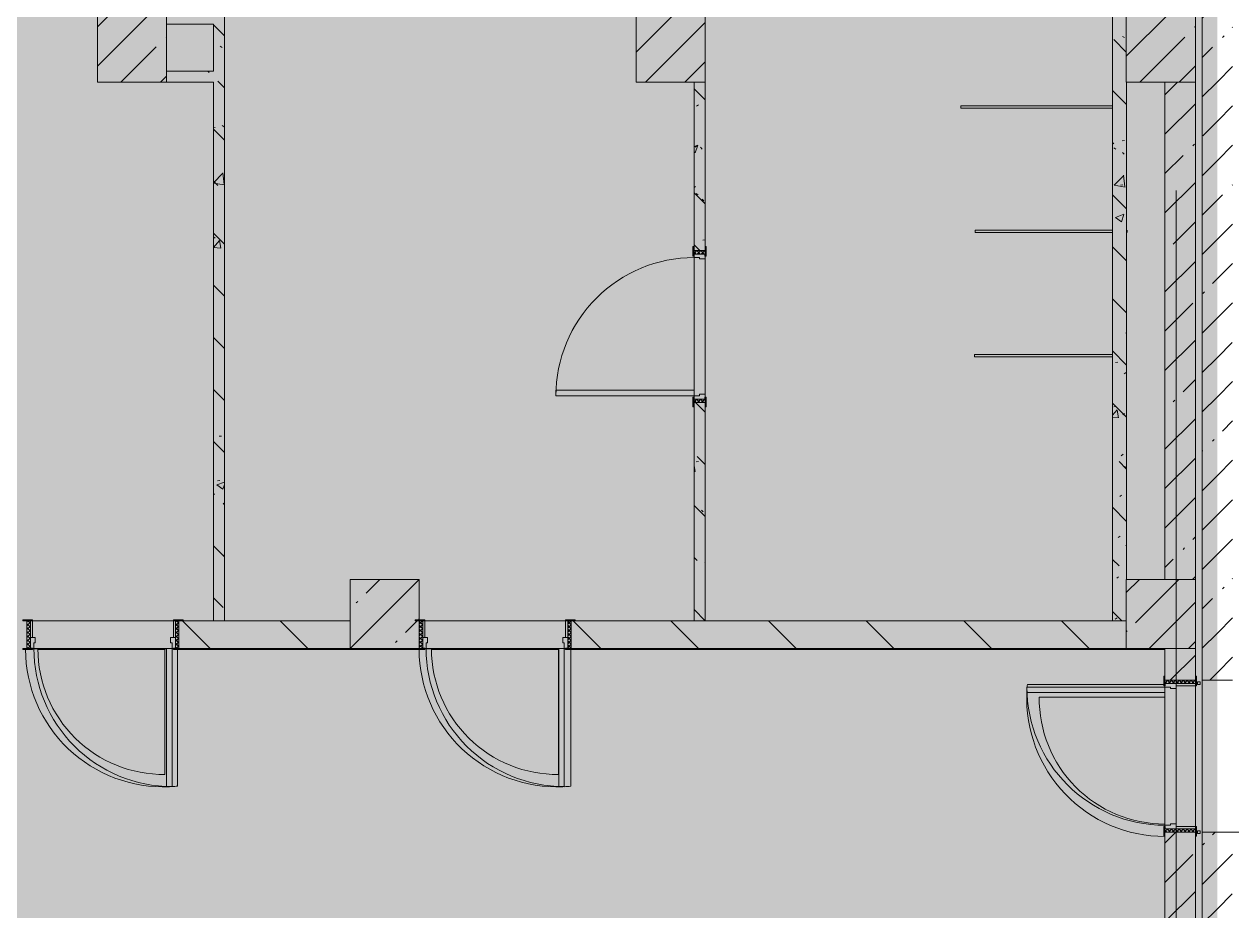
# Model space of a CAD drawing. Header units: millimetres. Extents: x 35143 to 244272, y -8553 to 29000.
# Drawn here: x 193481 to 202226, y 16700 to 23120 of the extents above; entities that cross this region are included whole.
import ezdxf

# ---------------------------------------------------------------- set-up
doc = ezdxf.new("R2010")
doc.units = ezdxf.units.MM
doc.layers.add('A-DETL-GENF-6', color=7, linetype='Continuous', lineweight=9, true_color=0xc0c0c0, transparency=0.4)
for name, color, linetype, lineweight, true_color in [('A-DOOR-3', 7, 'Continuous', 5, 0xaaaaaa), ('A-DOOR-4', 7, 'Continuous', 5, 0xe2e2e2), ('A-DOOR-5', 7, 'Continuous', 5, 0xb7b7b7), ('A-DOOR-FRAM-3', 7, 'Continuous', 5, 0xe2e2e2), ('A-DOOR-FRAM-4', 7, 'Continuous', 5, 0xaaaaaa), ('A-DOOR-FRAM-5', 7, 'Continuous', 5, 0xb7b7b7), ('A-FLOR-3', 7, 'Continuous', 5, 0xb7b7b7), ('A-GENM-1', 7, 'Continuous', 5, 0x737373), ('A-WALL-5', 7, 'Continuous', 9, 0x737373), ('A-WALL-6', 7, 'Continuous', 5, 0x737373), ('I-WALL-6', 7, 'Continuous', 5, 0x737373), ('I-WALL-7', 7, 'Continuous', 5, 0x787878), ('S-COLS-2', 7, 'Continuous', 5, 0x737373)]:
    doc.layers.add(name, color=color, linetype=linetype, lineweight=lineweight, true_color=true_color)
for name, color, linetype, lineweight in [('I-WALL-5', 7, 'Continuous', 5), ('S-COLS-1', 7, 'Continuous', 5), ('Оси', 7, 'Continuous', 9)]:
    doc.layers.add(name, color=color, linetype=linetype, lineweight=lineweight)
pattern_1 = [(45, (117261.88, 0), (-285.1231, 285.1231), []), (45, (117547, 0), (-285.1231, 285.1231), [504.031, -100.806, 16.764, -84.042])]
pattern_2 = [(135, (117261.9, 0), (-377.1708, -377.1708), [533.4, -88.9, 17.78, -88.9]), (135, (117261.9, 376.94), (-377.1708, -377.1708), []), (50, (117261.9, 0), (637.6445, -55.7866), [66.675, -733.425]), (355, (117261.9, 0), (-123.3494, 668.699), [53.34, -586.74]), (100.451, (117315, -4.65), (514.299, 612.908), [56.665, -623.315]), (46.184, (117261.9, 177.8), (948.7764, -147.15), [100.012, -1100.137]), (96.636, (117340.9, 165.5), (830.909, 865.997), [84.998, -934.973]), (351.184, (117261.9, 177.8), (830.918, 865.988), [80.01, -880.11]), (21, (117350.8, 133.35), (530.6506, -357.9283), [66.675, -733.425]), (326, (117350.8, 133.35), (216.308, 644.6585), [53.34, -586.74]), (71.451, (117395, 103.5), (746.9596, 286.7243), [56.665, -623.315]), (37.5, (117261.88, 0), (10.81053, 295.9426), [16.764, -562.864, 16.764, -578.866, -588.962]), (37.5, (117261.88, 0), (10.81053, 295.9426), [-1175.258, 16.764, -572.198]), (7.5, (117261.88, 0), (233.8692, 350.6318), [16.764, -322.834, 16.764, -549.529, -224.472]), (7.5, (117261.88, 0), (233.8692, 350.6318), [-905.891, 16.764, -207.708]), (327.5, (117063.63, 0), (474.5678, -20.0513), [16.764, -205.486, 16.764, -676.656, -920.115]), (327.5, (117063.63, 0), (474.5678, -20.0513), [-915.67, 16.764, -903.351]), (317.5, (116974.73, 0), (518.4522, 88.9934), [16.764, -272.161, 16.764, -443.738, -653.415]), (317.5, (116974.73, 0), (518.4522, 88.9934), [-749.427, 16.764, -636.651])]

# ---------------------------------------------------------------- blocks, each defined once
blk = doc.blocks.new('BSC_Колонна _Прямоугольная - 500х500-23287078-2_1_2_птичка')
at = {"layer": 'S-COLS-1'}
h = blk.add_hatch(dxfattribs=at)
h.set_pattern_fill('FP_96', color=256, style=0, pattern_type=2)
h.set_pattern_definition([(45, (-84450, -22950), (-285.1231, 285.1231), []), (45, (-84164.88, -22950), (-285.1231, 285.1231), [504.031, -100.806, 16.764, -84.042])])
h.paths.add_polyline_path([(-250, -250), (250, -250), (250, 250), (-250, 250), (-250, -160)])
at = {"layer": 'S-COLS-2'}
for p, q in [((250, 250), (-250, 250)), ((-250, 250), (-250, -250)), ((250, -250), (250, 250)), ((-250, -250), (250, -250))]:
    blk.add_line(p, q, dxfattribs=at)
blk = doc.blocks.new('BSC_Колонна _Прямоугольная - 500х500-V113-2_1_2_птичка')
at = {"layer": 'S-COLS-1'}
h = blk.add_hatch(dxfattribs=at)
h.set_pattern_fill('FP_117', color=256, style=0, pattern_type=2)
h.set_pattern_definition([(45, (-77000, -22950), (-285.1231, 285.1231), []), (45, (-76714.88, -22950), (-285.1231, 285.1231), [504.031, -100.806, 16.764, -84.042])])
h.paths.add_polyline_path([(-250, -250), (250, -250), (250, 250), (-250, 250), (-250, -160)])
at = {"layer": 'S-COLS-2'}
for p, q in [((250, 250), (-250, 250)), ((-250, 250), (-250, -250)), ((250, -250), (250, 250)), ((-250, -250), (250, -250))]:
    blk.add_line(p, q, dxfattribs=at)
blk = doc.blocks.new('110_Дверь_СКБ_1Ст_Внутренняя1 - Д-4 1100x2100h_су мгн-V118-2_1_2_птичка')
at = {"layer": 'A-DOOR-3'}
h = blk.add_hatch(dxfattribs=at)
h.set_pattern_fill('FP_38', color=256, style=0, pattern_type=2)
h.set_pattern_definition([(135, (1751.41, 104.685), (-14.14214, -14.14214), []), (225, (1751.41, 104.685), (14.14214, -14.14214), [])])
h.paths.add_polyline_path([(537.5, -40), (562.5, -40), (562.5, 40), (537.5, 40)])
at = {"layer": 'A-DOOR-4'}
h = blk.add_hatch(color=256, dxfattribs=at)
h.paths.add_polyline_path([(-512.5, 40), (-512.5, -40), (-477.5, -40), (-477.5, 0), (-487.5, 0), (-487.5, 40)])
h.paths.add_polyline_path([(502.5, 0), (502.5, -40), (537.5, -40), (537.5, 40), (512.5, 40), (512.5, 0)])
at = {"layer": 'A-DOOR-FRAM-3'}
for points in [[(-487.5, 1040), (-487.5, 40), (-447.5, 40), (-447.5, 1040)], [(-567.5, 40), (-497.5, 40), (-497.5, 48), (-567.5, 48)], [(522.5, 40), (592.5, 40), (592.5, 48), (522.5, 48)], [(-567.5, -48), (-497.5, -48), (-497.5, -40), (-567.5, -40)], [(522.5, -48), (592.5, -48), (592.5, -40), (522.5, -40)]]:
    blk.add_hatch(color=256, dxfattribs=at).paths.add_polyline_path(points)
at = {"layer": 'A-DOOR-FRAM-4'}
h = blk.add_hatch(dxfattribs=at)
h.set_pattern_fill('FP_39', color=256, style=0, pattern_type=2)
h.set_pattern_definition([(45, (-371.384, 104.685), (-14.1421, 14.1421), []), (135, (-371.384, 104.685), (-14.1421, -14.1421), [])])
h.paths.add_polyline_path([(-537.5, -40), (-512.5, -40), (-512.5, 40), (-537.5, 40)])
at = {"layer": 'A-DOOR-5'}
for p, q in [((-487.5, 1040), (-487.5, 40)), ((-447.5, 1040), (-487.5, 1040)), ((-447.5, 40), (-447.5, 1040)), ((-487.5, 40), (-447.5, 40))]:
    blk.add_line(p, q, dxfattribs=at)
blk.add_arc((-487.5, 40), 1000, 360, 90, dxfattribs=at)
at = {"layer": 'A-DOOR-FRAM-5'}
for p, q in [((-497.5, 48), (-567.5, 48)), ((-567.5, 48), (-567.5, 40)), ((-567.5, 40), (-497.5, 40)), ((-512.5, 40), (-537.5, 40)), ((-537.5, 40), (-537.5, -40)), ((-487.5, 40), (-512.5, 40)), ((-512.5, 40), (-512.5, -40)), ((-512.5, -40), (-512.5, 40)), ((-497.5, 40), (-512.5, 40)), ((-512.5, 40), (-512.5, 39)), ((-512.5, 39), (-497.5, 39)), ((-497.5, 40), (-497.5, 48)), ((-497.5, 39), (-497.5, 40)), ((-487.5, 0), (-487.5, 40)), ((-477.5, 0), (-487.5, 0)), ((-477.5, -40), (-477.5, 0)), ((512.5, 0), (502.5, 0)), ((502.5, 0), (502.5, -40)), ((512.5, 40), (512.5, 0)), ((537.5, 40), (512.5, 40)), ((592.5, 48), (522.5, 48)), ((522.5, 48), (522.5, 40)), ((537.5, 40), (522.5, 40)), ((522.5, 40), (522.5, 39)), ((522.5, 40), (592.5, 40)), ((522.5, 39), (537.5, 39)), ((537.5, -40), (537.5, 40)), ((562.5, 40), (537.5, 40)), ((537.5, 40), (537.5, -40)), ((537.5, 39), (537.5, 40)), ((562.5, -40), (562.5, 40)), ((592.5, 40), (592.5, 48)), ((-497.5, -40), (-567.5, -40)), ((-567.5, -40), (-567.5, -48)), ((-567.5, -48), (-497.5, -48)), ((-537.5, -40), (-512.5, -40)), ((-497.5, -39), (-512.5, -39)), ((-512.5, -39), (-512.5, -40)), ((-512.5, -40), (-477.5, -40)), ((-512.5, -40), (-497.5, -40)), ((-497.5, -40), (-497.5, -39)), ((-497.5, -48), (-497.5, -40)), ((502.5, -40), (537.5, -40)), ((537.5, -39), (522.5, -39)), ((522.5, -39), (522.5, -40)), ((522.5, -40), (537.5, -40)), ((592.5, -40), (522.5, -40)), ((522.5, -40), (522.5, -48)), ((522.5, -48), (592.5, -48)), ((537.5, -40), (537.5, -39)), ((537.5, -40), (562.5, -40)), ((592.5, -48), (592.5, -40))]:
    blk.add_line(p, q, dxfattribs=at)
blk = doc.blocks.new('110_Дверь_СКБ_1Ст_Внутренняя1 - Д-4 1100x2100h_су мгн-V119-2_1_2_птичка')
at = {"layer": 'A-DOOR-3'}
h = blk.add_hatch(dxfattribs=at)
h.set_pattern_fill('FP_40', color=256, style=0, pattern_type=2)
h.set_pattern_definition([(135, (1751.41, 164.685), (-14.14214, -14.14214), []), (225, (1751.41, 164.685), (14.14214, -14.14214), [])])
h.paths.add_polyline_path([(562.5, 100), (537.5, 100), (537.5, -100), (562.5, -100)])
at = {"layer": 'A-DOOR-4'}
h = blk.add_hatch(color=256, dxfattribs=at)
h.paths.add_polyline_path([(512.5, 100), (512.5, 60), (502.5, 60), (502.5, 20), (537.5, 20), (537.5, 100)])
h.paths.add_polyline_path([(-487.5, 100), (-512.5, 100), (-512.5, 20), (-477.5, 20), (-477.5, 60), (-487.5, 60)])
at = {"layer": 'A-DOOR-FRAM-3'}
for points in [[(-487.5, 1100), (-487.5, 100), (-447.5, 100), (-447.5, 1100)], [(-567.5, 108), (-567.5, 100), (-497.5, 100), (-497.5, 108)], [(592.5, 108), (522.5, 108), (522.5, 100), (592.5, 100)], [(-497.5, 20), (-512.5, 20), (-512.5, -100), (-497.5, -100)], [(537.5, 20), (522.5, 20), (522.5, -100), (537.5, -100)], [(-567.5, -100), (-567.5, -108), (-497.5, -108), (-497.5, -100)], [(592.5, -100), (522.5, -100), (522.5, -108), (592.5, -108)]]:
    blk.add_hatch(color=256, dxfattribs=at).paths.add_polyline_path(points)
at = {"layer": 'A-DOOR-FRAM-4'}
h = blk.add_hatch(dxfattribs=at)
h.set_pattern_fill('FP_41', color=256, style=0, pattern_type=2)
h.set_pattern_definition([(45, (-371.384, 164.685), (-14.1421, 14.1421), []), (135, (-371.384, 164.685), (-14.1421, -14.1421), [])])
h.paths.add_polyline_path([(-512.5, 100), (-537.5, 100), (-537.5, -100), (-512.5, -100)])
at = {"layer": 'A-DOOR-5'}
for p, q in [((-487.5, 1100), (-487.5, 100)), ((-447.5, 1100), (-487.5, 1100)), ((-447.5, 100), (-447.5, 1100)), ((-487.5, 100), (-447.5, 100))]:
    blk.add_line(p, q, dxfattribs=at)
blk.add_arc((-487.5, 100), 1000, 360, 90, dxfattribs=at)
at = {"layer": 'A-DOOR-FRAM-5'}
for p, q in [((-497.5, 108), (-567.5, 108)), ((-567.5, 108), (-567.5, 100)), ((-567.5, 100), (-497.5, 100)), ((-512.5, 100), (-537.5, 100)), ((-537.5, 100), (-537.5, -100)), ((-487.5, 100), (-512.5, 100)), ((-512.5, 100), (-512.5, 20)), ((-512.5, -100), (-512.5, 100)), ((-497.5, 100), (-512.5, 100)), ((-512.5, 100), (-512.5, 99)), ((-512.5, 99), (-497.5, 99)), ((-497.5, 100), (-497.5, 108)), ((-497.5, 99), (-497.5, 100)), ((-487.5, 60), (-487.5, 100)), ((512.5, 100), (512.5, 60)), ((537.5, 100), (512.5, 100)), ((592.5, 108), (522.5, 108)), ((522.5, 108), (522.5, 100)), ((537.5, 100), (522.5, 100)), ((522.5, 100), (522.5, 99)), ((522.5, 100), (592.5, 100)), ((522.5, 99), (537.5, 99)), ((537.5, 20), (537.5, 100)), ((562.5, 100), (537.5, 100)), ((537.5, 100), (537.5, -100)), ((537.5, 99), (537.5, 100)), ((562.5, -100), (562.5, 100)), ((592.5, 100), (592.5, 108)), ((-512.5, 20), (-477.5, 20)), ((-497.5, 20), (-512.5, 20)), ((-512.5, 20), (-512.5, -100)), ((-497.5, -100), (-497.5, 20)), ((-477.5, 60), (-487.5, 60)), ((-477.5, 20), (-477.5, 60)), ((512.5, 60), (502.5, 60)), ((502.5, 60), (502.5, 20)), ((502.5, 20), (537.5, 20)), ((537.5, 20), (522.5, 20)), ((522.5, 20), (522.5, -100)), ((537.5, -100), (537.5, 20)), ((-497.5, -100), (-567.5, -100)), ((-567.5, -100), (-567.5, -108)), ((-567.5, -108), (-497.5, -108)), ((-537.5, -100), (-512.5, -100)), ((-512.5, -100), (-497.5, -100)), ((-497.5, -108), (-497.5, -100)), ((522.5, -100), (537.5, -100)), ((592.5, -100), (522.5, -100)), ((522.5, -100), (522.5, -108)), ((522.5, -108), (592.5, -108)), ((537.5, -100), (562.5, -100)), ((592.5, -108), (592.5, -100))]:
    blk.add_line(p, q, dxfattribs=at)
blk = doc.blocks.new('131_Сантехническая перегородка - СП-2-29831410-2_1_2_птичка')
at = {"layer": 'A-GENM-1'}
for p, q in [((0, 8), (1100, 8)), ((1100, 8), (1100, -8)), ((1100, -8), (0, -8))]:
    blk.add_line(p, q, dxfattribs=at)
blk = doc.blocks.new('131_Сантехническая перегородка - СП-2-16286057-2_1_2_птичка')
at = {"layer": 'A-GENM-1'}
for p, q in [((0, 8), (995.7, 8)), ((0, 8), (0, -8)), ((1100, 8), (1100, -8)), ((995.7, -8), (0, -8))]:
    blk.add_line(p, q, dxfattribs=at)
blk = doc.blocks.new('131_Сантехническая перегородка - СП-2-V122-2_1_2_птичка')
at = {"layer": 'A-GENM-1'}
for p, q in [((0, 8), (1000.7, 8)), ((0, 8), (0, -8)), ((1000.7, -8), (0, -8))]:
    blk.add_line(p, q, dxfattribs=at)
blk = doc.blocks.new('110_Дверь_СКБ_1Ст_Внутренняя1 - Д-4 _л_ 1100x2100h_су мгн-V148-2_1_2_птичка')
at = {"layer": 'A-DOOR-3'}
h = blk.add_hatch(dxfattribs=at)
h.set_pattern_fill('FP_36', color=256, style=0, pattern_type=2)
h.set_pattern_definition([(135, (1751.41, 174.685), (-14.14214, -14.14214), []), (225, (1751.41, 174.685), (14.14214, -14.14214), [])])
h.paths.add_polyline_path([(537.5, -110), (562.5, -110), (562.5, 110), (537.5, 110)])
at = {"layer": 'A-DOOR-4'}
h = blk.add_hatch(color=256, dxfattribs=at)
h.paths.add_polyline_path([(-512.5, 110), (-512.5, 30), (-477.5, 30), (-477.5, 70), (-487.5, 70), (-487.5, 110)])
h.paths.add_polyline_path([(502.5, 70), (502.5, 30), (537.5, 30), (537.5, 110), (512.5, 110), (512.5, 70)])
at = {"layer": 'A-DOOR-FRAM-3'}
for points in [[(472.5, 110), (512.5, 110), (512.5, 1110), (472.5, 1110), (472.5, 401.4)], [(-567.5, 110), (-497.5, 110), (-497.5, 118), (-567.5, 118)], [(522.5, 110), (592.5, 110), (592.5, 118), (522.5, 118)], [(-512.5, 30), (-512.5, -110), (-497.5, -110), (-497.5, 30)], [(522.5, -110), (537.5, -110), (537.5, 30), (522.5, 30)], [(-567.5, -118), (-497.5, -118), (-497.5, -110), (-567.5, -110)], [(522.5, -118), (592.5, -118), (592.5, -110), (522.5, -110)]]:
    blk.add_hatch(color=256, dxfattribs=at).paths.add_polyline_path(points)
at = {"layer": 'A-DOOR-FRAM-4'}
h = blk.add_hatch(dxfattribs=at)
h.set_pattern_fill('FP_37', color=256, style=0, pattern_type=2)
h.set_pattern_definition([(45, (-371.384, 174.685), (-14.1421, 14.1421), []), (135, (-371.384, 174.685), (-14.1421, -14.1421), [])])
h.paths.add_polyline_path([(-537.5, 110), (-537.5, -110), (-512.5, -110), (-512.5, 110)])
at = {"layer": 'A-DOOR-5'}
for p, q in [((512.5, 1110), (472.5, 1110)), ((472.5, 1110), (472.5, 110)), ((512.5, 110), (512.5, 1110)), ((472.5, 110), (512.5, 110))]:
    blk.add_line(p, q, dxfattribs=at)
blk.add_arc((512.5, 110), 1000, 90, 180, dxfattribs=at)
at = {"layer": 'A-DOOR-FRAM-5'}
for p, q in [((-497.5, 118), (-567.5, 118)), ((-567.5, 118), (-567.5, 110)), ((-567.5, 110), (-497.5, 110)), ((-512.5, 110), (-537.5, 110)), ((-537.5, 110), (-537.5, -110)), ((-487.5, 110), (-512.5, 110)), ((-512.5, 110), (-512.5, 30)), ((-512.5, -110), (-512.5, 110)), ((-497.5, 110), (-512.5, 110)), ((-512.5, 110), (-512.5, 109)), ((-512.5, 109), (-497.5, 109)), ((-497.5, 110), (-497.5, 118)), ((-497.5, 109), (-497.5, 110)), ((-487.5, 70), (-487.5, 110)), ((512.5, 110), (512.5, 70)), ((537.5, 110), (512.5, 110)), ((592.5, 118), (522.5, 118)), ((522.5, 118), (522.5, 110)), ((537.5, 110), (522.5, 110)), ((522.5, 110), (522.5, 109)), ((522.5, 110), (592.5, 110)), ((522.5, 109), (537.5, 109)), ((537.5, 30), (537.5, 110)), ((562.5, 110), (537.5, 110)), ((537.5, 110), (537.5, -110)), ((537.5, 109), (537.5, 110)), ((562.5, -110), (562.5, 110)), ((592.5, 110), (592.5, 118)), ((-512.5, 30), (-477.5, 30)), ((-497.5, 30), (-512.5, 30)), ((-512.5, 30), (-512.5, -110)), ((-497.5, -110), (-497.5, 30)), ((-477.5, 70), (-487.5, 70)), ((-477.5, 30), (-477.5, 70)), ((512.5, 70), (502.5, 70)), ((502.5, 70), (502.5, 30)), ((502.5, 30), (537.5, 30)), ((537.5, 30), (522.5, 30)), ((522.5, 30), (522.5, -110)), ((537.5, -110), (537.5, 30)), ((-497.5, -110), (-567.5, -110)), ((-567.5, -110), (-567.5, -118)), ((-567.5, -118), (-497.5, -118)), ((-537.5, -110), (-512.5, -110)), ((-512.5, -110), (-497.5, -110)), ((-497.5, -118), (-497.5, -110)), ((522.5, -110), (537.5, -110)), ((592.5, -110), (522.5, -110)), ((522.5, -110), (522.5, -118)), ((522.5, -118), (592.5, -118)), ((537.5, -110), (562.5, -110)), ((592.5, -118), (592.5, -110))]:
    blk.add_line(p, q, dxfattribs=at)
blk = doc.blocks.new('BSC_Колонна _Прямоугольная - 500х500-V167-2_1_2_птичка')
at = {"layer": 'S-COLS-1'}
h = blk.add_hatch(dxfattribs=at)
h.set_pattern_fill('FP_155', color=256, style=0, pattern_type=2)
h.set_pattern_definition([(45, (-78830, -18850), (-285.1231, 285.1231), []), (45, (-78544.88, -18850), (-285.1231, 285.1231), [504.031, -100.806, 16.764, -84.042])])
h.paths.add_polyline_path([(-206.5, -250), (250, -250), (250, -50), (220, -50), (220, -42), (250, -42), (250, 250), (-250, 250), (-250, -250)])
at = {"layer": 'S-COLS-2'}
for p, q in [((250, 250), (-250, 250)), ((-250, 250), (-250, -250)), ((250, -42), (250, 250)), ((-250, -250), (220, -250))]:
    blk.add_line(p, q, dxfattribs=at)
blk = doc.blocks.new('BSC_Колонна _Прямоугольная - 500х500-V168-2_1_2_птичка')
at = {"layer": 'S-COLS-1'}
h = blk.add_hatch(dxfattribs=at)
h.set_pattern_fill('FP_156', color=256, style=0, pattern_type=2)
h.set_pattern_definition([(45, (-84450, -18850), (-285.1231, 285.1231), []), (45, (-84164.88, -18850), (-285.1231, 285.1231), [504.031, -100.806, 16.764, -84.042])])
h.paths.add_polyline_path([(-250, -250), (250, -250), (250, 250), (-250, 250), (-250, -109.1)])
at = {"layer": 'S-COLS-2'}
for p, q in [((250, 250), (-250, 250)), ((-250, 250), (-250, -250)), ((250, -250), (250, 250)), ((-250, -250), (250, -250))]:
    blk.add_line(p, q, dxfattribs=at)
blk = doc.blocks.new('BSC_Колонна _Прямоугольная - 500х500-V169-2_1_2_птичка')
at = {"layer": 'S-COLS-1'}
h = blk.add_hatch(dxfattribs=at)
h.set_pattern_fill('FP_157', color=256, style=0, pattern_type=2)
h.set_pattern_definition([(45, (-80900, -22950), (-285.1231, 285.1231), []), (45, (-80614.88, -22950), (-285.1231, 285.1231), [504.031, -100.806, 16.764, -84.042])])
h.paths.add_polyline_path([(-250, -250), (250, -250), (250, 250), (-250, 250), (-250, -160)])
at = {"layer": 'S-COLS-2'}
for p, q in [((250, 250), (-250, 250)), ((-250, 250), (-250, -250)), ((250, -250), (250, 250)), ((-250, -250), (250, -250))]:
    blk.add_line(p, q, dxfattribs=at)

msp = doc.modelspace()

# ---------------------------------------------------------------- hatches: boundary and pattern name
at = {"layer": 'A-DETL-GENF-6'}
msp.add_hatch(color=256, dxfattribs=at).paths.add_polyline_path([(193102.8, -280), (193121.9, -280), (193121.9, 3300), (202121.9, 3300), (202121.9, 27350), (159171.9, 27350), (159171.9, 23778), (156021.9, 23778), (156021.9, -280), (192175.3, -280)])
at = {"layer": 'I-WALL-5'}
h = msp.add_hatch(dxfattribs=at)
h.set_pattern_fill('FP_95', color=256, style=0, pattern_type=2)
h.set_pattern_definition(pattern_1)
h.paths.add_polyline_path([(202121.9, 18370), (202121.9, 27100), (202011.9, 27100), (202011.9, 18370)])
h = msp.add_hatch(dxfattribs=at)
h.set_pattern_fill('FP_95', color=256, style=0, pattern_type=2)
h.set_pattern_definition(pattern_1)
h.paths.add_polyline_path([(202231.9, 18370), (202231.9, 27100), (202121.9, 27100), (202121.9, 18370)])
h = msp.add_hatch(dxfattribs=at)
h.set_pattern_fill('FP_95', color=256, style=0, pattern_type=2)
h.set_pattern_definition(pattern_1)
h.paths.add_polyline_path([(201961.9, 15150), (201961.9, 15530), (201741.9, 15530), (201741.9, 15150)])
h.paths.add_polyline_path([(201741.9, 18570), (201961.9, 18570), (201961.9, 18600), (201741.9, 18600)])
h.paths.add_polyline_path([(201961.9, 19100), (201961.9, 22700), (201741.9, 22700), (201741.9, 19100), (201750.3, 19100)])
h.paths.add_polyline_path([(201866, 23200), (201961.9, 23200), (201961.9, 26600), (201741.9, 26600), (201741.9, 23200)])
h = msp.add_hatch(dxfattribs=at)
h.set_pattern_fill('FP_98', color=256, style=0, pattern_type=2)
h.set_pattern_definition([(135, (117261.9, 0), (-353.5534, -353.5534), [])])
h.paths.add_polyline_path([(194631.9, 18600), (195841.9, 18600), (195841.9, 18800), (194601.9, 18800), (194601.9, 18600)])
h.paths.add_polyline_path([(197441.9, 18600), (201461.9, 18600), (201461.9, 18800), (197441.9, 18800)])
h.paths.add_polyline_path([(190801.9, 18600), (190801.9, 18800), (184021.9, 18800), (184021.9, 18600), (188465.2, 18600)])
h.paths.add_polyline_path([(193501.9, 18600), (193501.9, 18800), (191301.9, 18800), (191301.9, 18600), (193471.9, 18600)])
h = msp.add_hatch(dxfattribs=at)
h.set_pattern_fill('FP_95', color=256, style=0, pattern_type=2)
h.set_pattern_definition(pattern_1)
h.paths.add_polyline_path([(201741.9, 15530), (201961.9, 15530), (201961.9, 17270), (201741.9, 17270), (201741.9, 15848.6)])
h.paths.add_polyline_path([(201961.9, 18370), (201961.9, 18570), (201741.9, 18570), (201741.9, 18370)])
h = msp.add_hatch(dxfattribs=at)
h.set_pattern_fill('FP_95', color=256, style=0, pattern_type=2)
h.set_pattern_definition(pattern_1)
h.paths.add_polyline_path([(202011.9, 16300), (202121.9, 16300), (202121.9, 17270), (202011.9, 17270), (202011.9, 17005.5)])
h = msp.add_hatch(dxfattribs=at)
h.set_pattern_fill('FP_95', color=256, style=0, pattern_type=2)
h.set_pattern_definition(pattern_1)
h.paths.add_polyline_path([(202231.9, 16300), (202231.9, 17270), (202121.9, 17270), (202121.9, 16300)])
at = {"layer": 'I-WALL-7'}
h = msp.add_hatch(dxfattribs=at)
h.set_pattern_fill('FP_104', color=256, style=0, pattern_type=2)
h.set_pattern_definition(pattern_2)
h.paths.add_polyline_path([(194851.9, 18800), (194931.9, 18800), (194931.9, 26900), (194851.9, 26900), (194851.9, 20476.2)])
h = msp.add_hatch(dxfattribs=at)
h.set_pattern_fill('FP_104', color=256, style=0, pattern_type=2)
h.set_pattern_definition(pattern_2)
h.paths.add_polyline_path([(201362.6, 18800), (201461.9, 18800), (201461.9, 26900), (201362.6, 26900), (201362.6, 20476.2)])
h = msp.add_hatch(dxfattribs=at)
h.set_pattern_fill('FP_104', color=256, style=0, pattern_type=2)
h.set_pattern_definition(pattern_2)
h.paths.add_polyline_path([(194851.9, 22700), (194851.9, 22780), (194511.9, 22780), (194511.9, 22700)])
h = msp.add_hatch(dxfattribs=at)
h.set_pattern_fill('FP_104', color=256, style=0, pattern_type=2)
h.set_pattern_definition(pattern_2)
h.paths.add_polyline_path([(198411.9, 18800), (198411.9, 20380), (198331.9, 20380), (198331.9, 18800)])
h.paths.add_polyline_path([(198331.9, 21480), (198411.9, 21480), (198411.9, 22700), (198331.9, 22700), (198331.9, 21510)])

# ---------------------------------------------------------------- linework, layer by layer
at = {"layer": 'A-FLOR-3'}
for p, q in [((193580.8, 18596.6), (193541.9, 18596.6)), ((194500.8, 18592.9), (193581, 18592.9)), ((194511.9, 18597.6), (194500.8, 18597.6)), ((194500.8, 18597.6), (194500.8, 17687.6)), ((194561.9, 18597.6), (194551.9, 18597.6)), ((194590.8, 17602.6), (194590.8, 18592)), ((196311.9, 18592.9), (194631.9, 18592.9)), ((196430.8, 18596.6), (196381.9, 18596.6)), ((197350.8, 18592.9), (196431, 18592.9)), ((197350.8, 18597.6), (197350.8, 17687.6)), ((197401.9, 18597.6), (197391.9, 18597.6)), ((197440.8, 17602.6), (197440.8, 18592)), ((201741.9, 18592.9), (197471.9, 18592.9)), ((202011.9, 18370), (202011.9, 17270)), ((201733.9, 18338.2), (200746, 18338.2)), ((201740.9, 18320), (201740.9, 18330)), ((201740.9, 18248.2), (201740.9, 18280)), ((200831, 18248.2), (201740.9, 18248.2)), ((201739.9, 17310), (201739.9, 17328.2))]:
    msp.add_line(p, q, dxfattribs=at)
for centre, radius, start, end in [((194490.8, 18597.6), 1000, 180.32046, 272.39422), ((194490.8, 18597.6), 910, 180.06296, 270.62964), ((197340.8, 18597.6), 1000, 180.32046, 272.39422), ((197340.8, 18597.6), 910, 180.06296, 270.62964), ((201740.9, 18238.2), 1000, 177.59974, 269.9427), ((201740.9, 18238.2), 1000, 174.26083, 175.30446), ((201740.9, 18238.2), 910, 179.37036, 269.93704), ((194490.8, 18597.6), 1000, 273.50823, 275.73917), ((197340.8, 18597.6), 1000, 272.93441, 275.73917)]:
    msp.add_arc(centre, radius, start, end, dxfattribs=at)
at = {"layer": 'A-WALL-5'}
for p, q in [((194851.9, 18800), (194931.9, 18800)), ((198331.9, 18800), (198411.9, 18800)), ((201362.6, 18800), (201461.9, 18800))]:
    msp.add_line(p, q, dxfattribs=at)
at = {"layer": 'A-WALL-6'}
for p, q in [((201996.9, 18358.5), (201976.9, 18358.5)), ((201976.9, 18358.5), (201976.9, 18338.5)), ((201976.9, 18338.5), (201996.9, 18338.5)), ((201996.9, 18338.5), (201996.9, 18358.5)), ((201996.9, 17280), (201976.9, 17280)), ((201976.9, 17280), (201976.9, 17260)), ((201976.9, 17260), (201996.9, 17260)), ((201996.9, 17260), (201996.9, 17280))]:
    msp.add_line(p, q, dxfattribs=at)
at = {"layer": 'I-WALL-5'}
for p, q in [((202011.9, 18370), (202231.9, 18370)), ((204223.6, 17270), (202011.9, 17270))]:
    msp.add_line(p, q, dxfattribs=at)
at = {"layer": 'I-WALL-6'}
for p, q in [((202011.9, 27100), (202011.9, 18370)), ((194931.9, 18800), (194931.9, 26900)), ((201362.6, 23420), (201362.6, 18800)), ((194511.9, 23120), (194851.9, 23120)), ((194851.9, 23120), (194851.9, 22780)), ((194851.9, 22780), (194511.9, 22780)), ((194511.9, 22700), (194851.9, 22700)), ((194851.9, 22700), (194851.9, 18800)), ((198331.9, 22700), (198331.9, 21510)), ((198411.9, 21510), (198411.9, 22700)), ((201462.6, 19100), (201462.6, 22700)), ((201741.9, 22700), (201741.9, 19100)), ((201961.9, 19100), (201961.9, 22700)), ((198331.9, 20470), (198331.9, 21430)), ((198411.9, 21420), (198411.9, 20440)), ((198331.9, 20350), (198331.9, 18800)), ((198411.9, 18800), (198411.9, 20350)), ((193541.9, 18800), (194561.9, 18800)), ((194851.9, 18800), (194631.9, 18800)), ((195841.9, 18800), (194931.9, 18800)), ((196381.9, 18800), (197401.9, 18800)), ((198331.9, 18800), (197471.9, 18800)), ((201362.6, 18800), (198411.9, 18800)), ((194511.9, 18600), (193551.9, 18600)), ((194631.9, 18600), (195841.9, 18600)), ((197351.9, 18600), (196391.9, 18600)), ((197471.9, 18600), (201461.9, 18600)), ((201741.9, 18600), (201741.9, 18400)), ((201961.9, 18400), (201961.9, 18600)), ((201741.9, 17320), (201741.9, 18280)), ((201961.9, 18330), (201961.9, 17310)), ((201741.9, 17240), (201741.9, 16130)), ((201961.9, 11550), (201961.9, 17240)), ((202011.9, 17270), (202011.9, 10400))]:
    msp.add_line(p, q, dxfattribs=at)
at = {"layer": 'Оси'}
msp.add_line((201821.9, 10029.8), (201821.9, 21915.1), dxfattribs=at)

# ---------------------------------------------------------------- block references
at = {"layer": 'A-DOOR-5'}
for name, p, rotation in [('110_Дверь_СКБ_1Ст_Внутренняя1 - Д-4 1100x2100h_су мгн-V118-2_1_2_птичка', (198371.9, 20917.5), 89.99999999999984), ('110_Дверь_СКБ_1Ст_Внутренняя1 - Д-4 1100x2100h_су мгн-V119-2_1_2_птичка', (194064.4, 18700), 180), ('110_Дверь_СКБ_1Ст_Внутренняя1 - Д-4 1100x2100h_су мгн-V119-2_1_2_птичка', (196904.4, 18700), 180), ('110_Дверь_СКБ_1Ст_Внутренняя1 - Д-4 _л_ 1100x2100h_су мгн-V148-2_1_2_птичка', (201851.9, 17807.5), 89.9999999999999)]:
    msp.add_blockref(name, p, dxfattribs=dict(at, rotation=rotation))
at = {"layer": 'A-GENM-1', "rotation": 180}
msp.add_blockref('131_Сантехническая перегородка - СП-2-29831410-2_1_2_птичка', (201362.6, 22520), dxfattribs=at)
at = {"layer": 'A-GENM-1'}
for name, p in [('131_Сантехническая перегородка - СП-2-16286057-2_1_2_птичка', (200366.9, 21620)), ('131_Сантехническая перегородка - СП-2-V122-2_1_2_птичка', (200361.9, 20720))]:
    msp.add_blockref(name, p, dxfattribs=at)
at = {"layer": 'S-COLS-2'}
for name, p in [('BSC_Колонна _Прямоугольная - 500х500-V113-2_1_2_птичка', (194261.9, 22950)), ('BSC_Колонна _Прямоугольная - 500х500-V169-2_1_2_птичка', (198161.9, 22950)), ('BSC_Колонна _Прямоугольная - 500х500-23287078-2_1_2_птичка', (201711.9, 22950)), ('BSC_Колонна _Прямоугольная - 500х500-V167-2_1_2_птичка', (196091.9, 18850)), ('BSC_Колонна _Прямоугольная - 500х500-V168-2_1_2_птичка', (201711.9, 18850))]:
    msp.add_blockref(name, p, dxfattribs=at)

doc.saveas('drawing.dxf')
